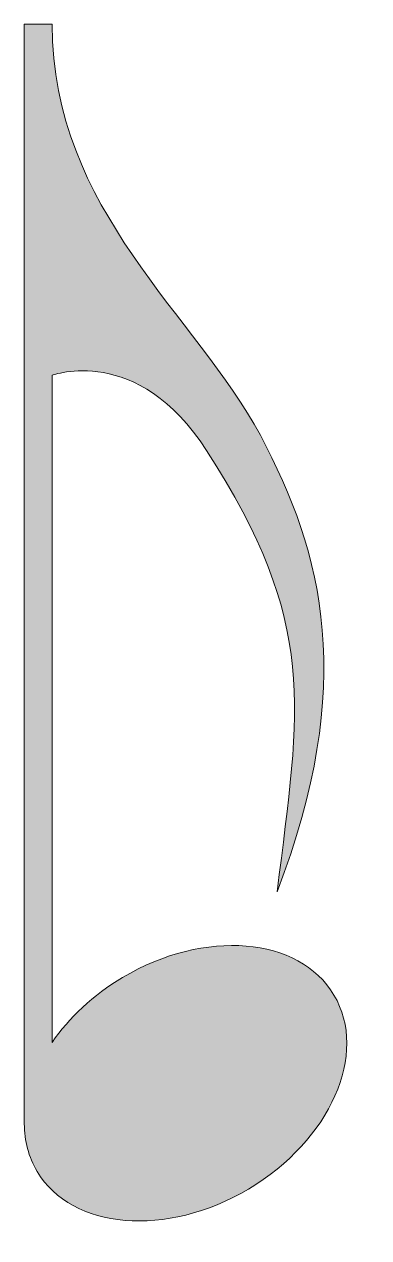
# Model space of a CAD drawing. Header units: inches. Extents: x 45.4 to 55.1, y -67.3 to -32.9.
import ezdxf

# ---------------------------------------------------------------- set-up
doc = ezdxf.new("R2010")
doc.units = ezdxf.units.IN
doc.header["$MEASUREMENT"] = 0
doc.layers.add('Layer 1', color=7, linetype='Continuous')

msp = doc.modelspace()

# ---------------------------------------------------------------- hatches: boundary and pattern name
at = {"layer": 'Layer 1', "true_color": 0x231f20}
h = msp.add_hatch(color=250, dxfattribs=at)
h.dxf.hatch_style = 2
edge = h.paths.add_edge_path()
edge.add_spline(control_points=[(54.143, -60.427), (53.16, -58.772), (50.481, -58.548), (48.161, -59.926), (47.318, -60.428), (46.641, -61.072), (46.164, -61.767), (46.164, -61.767), (46.164, -42.873), (46.164, -42.873), (46.164, -42.873), (48.584, -41.966), (50.539, -45.008), (53.708, -49.938), (53.188, -52.224), (52.533, -57.502), (54.784, -51.624), (53.852, -47.941), (52.06, -44.573), (50.267, -41.206), (46.164, -38.201), (46.164, -32.933), (46.164, -32.933), (45.377, -32.933), (45.377, -32.933), (45.377, -32.933), (45.377, -64.073), (45.377, -64.073), (45.377, -64.073), (45.378, -64.073), (45.378, -64.073), (45.381, -64.552), (45.497, -65.01), (45.739, -65.42), (46.723, -67.075), (49.401, -67.299), (51.721, -65.92), (54.042, -64.541), (55.126, -62.082), (54.143, -60.427)], knot_values=[0, 0, 0, 0, 1, 1, 1, 2, 2, 2, 3, 3, 3, 4, 4, 4, 5, 5, 5, 6, 6, 6, 7, 7, 7, 8, 8, 8, 9, 9, 9, 10, 10, 10, 11, 11, 11, 12, 12, 12, 13, 13, 13, 13], degree=3, periodic=1)

# ---------------------------------------------------------------- linework, layer by layer
at = {"layer": 'Layer 1', "lineweight": 0}
msp.add_open_spline([(54.143, -60.427), (53.16, -58.772), (50.481, -58.548), (48.161, -59.926), (47.318, -60.428), (46.641, -61.072), (46.164, -61.767), (46.164, -61.767), (46.164, -42.873), (46.164, -42.873), (46.164, -42.873), (48.584, -41.966), (50.539, -45.008), (53.708, -49.938), (53.188, -52.224), (52.533, -57.502), (54.784, -51.624), (53.852, -47.941), (52.06, -44.573), (50.267, -41.206), (46.164, -38.201), (46.164, -32.933), (46.164, -32.933), (45.377, -32.933), (45.377, -32.933), (45.377, -32.933), (45.377, -64.073), (45.377, -64.073), (45.377, -64.073), (45.378, -64.073), (45.378, -64.073), (45.381, -64.552), (45.497, -65.01), (45.739, -65.42), (46.723, -67.075), (49.401, -67.299), (51.721, -65.92), (54.042, -64.541), (55.126, -62.082), (54.143, -60.427)], degree=3, knots=[0, 0, 0, 0, 1, 1, 1, 2, 2, 2, 3, 3, 3, 4, 4, 4, 5, 5, 5, 6, 6, 6, 7, 7, 7, 8, 8, 8, 9, 9, 9, 10, 10, 10, 11, 11, 11, 12, 12, 12, 13, 13, 13, 13], dxfattribs=at)

doc.saveas('drawing.dxf')
